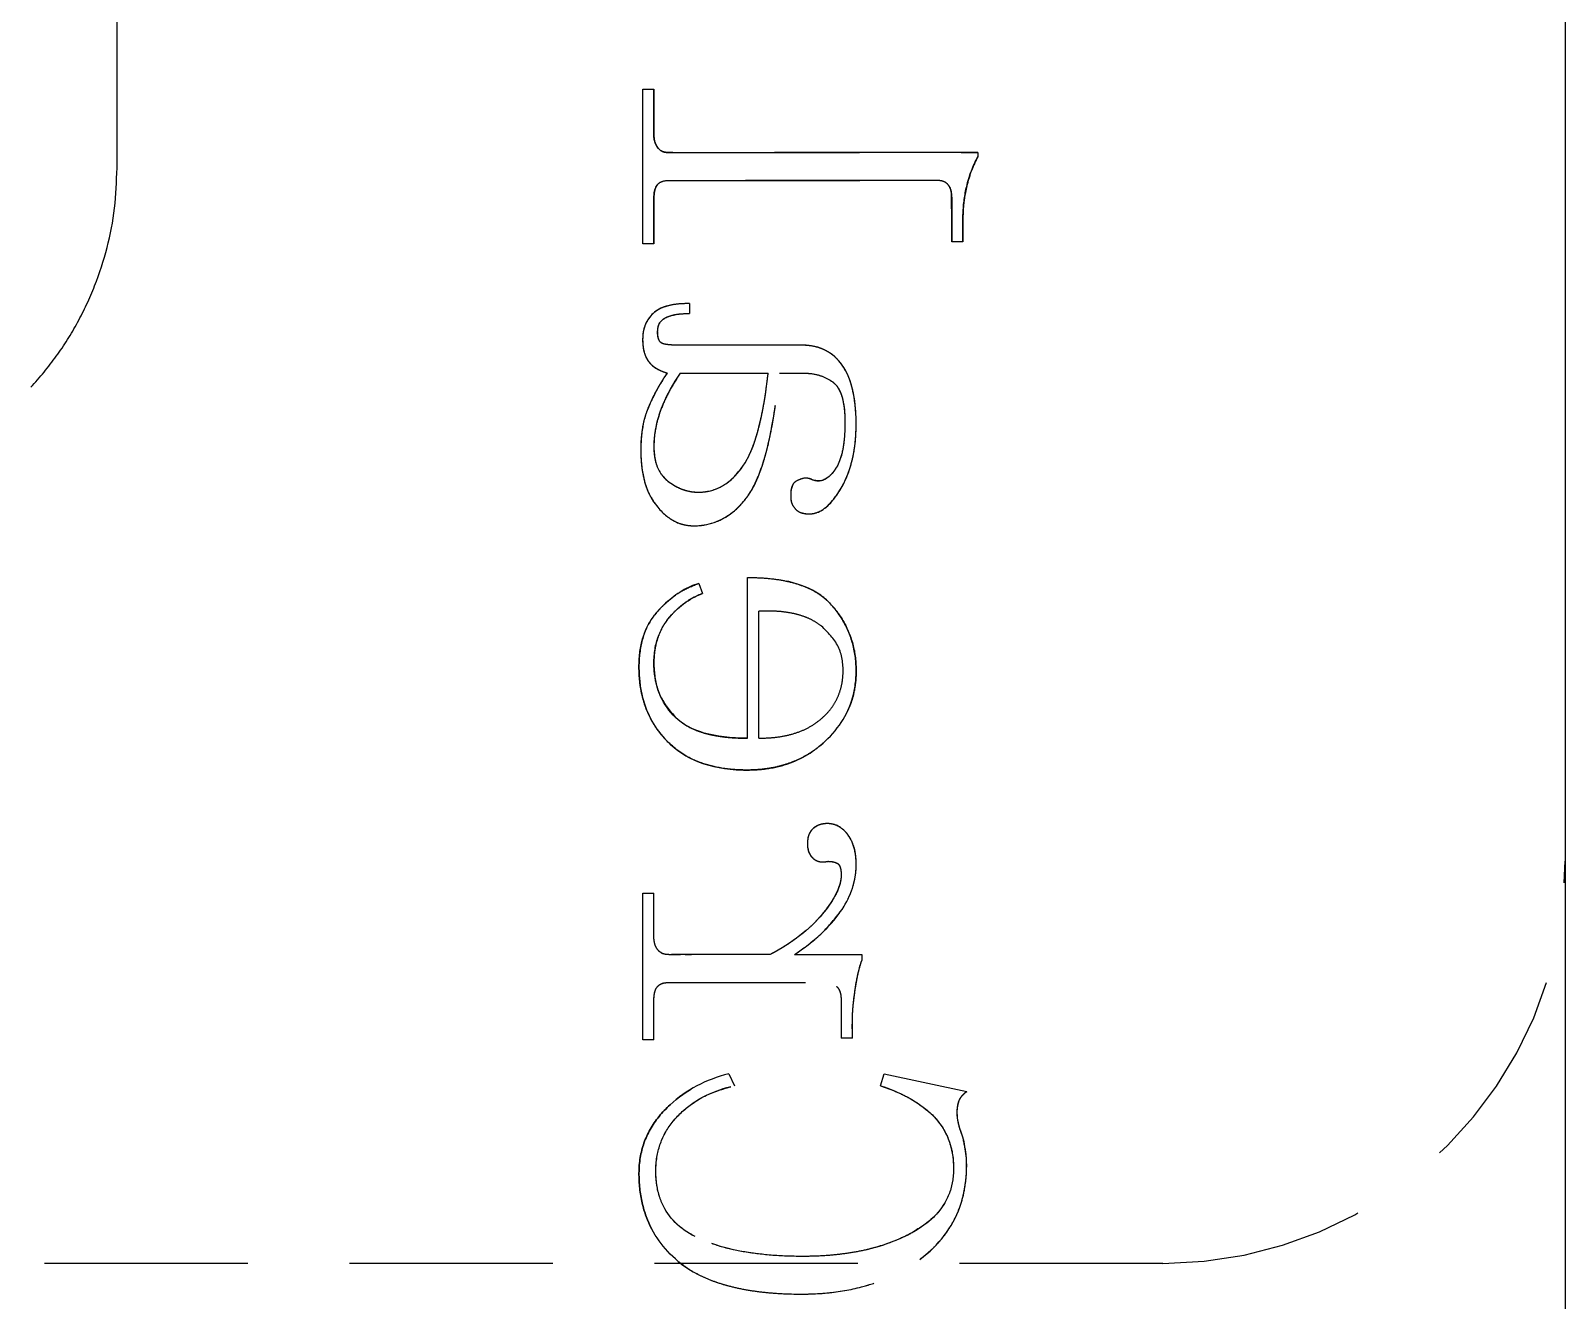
# Model space of a CAD drawing. Extents: x 2 to 295, y 1 to 209.
# Drawn here: x 186.64 to 196.22, y 121.77 to 129.69 of the extents above; entities that cross this region are included whole.
import ezdxf

# ---------------------------------------------------------------- set-up
doc = ezdxf.new("R2010")
doc.units = 0
doc.linetypes.add('SLD-实线', pattern=[0])
doc.linetypes.add('SLD-虚线', pattern=[1.905, 1.27, -0.635])
doc.layers.get('0').update_dxf_attribs({"linetype": 'CONTINUOUS'})

msp = doc.modelspace()

# ---------------------------------------------------------------- linework, layer by layer
at = {"color": 7, "linetype": 'SLD-实线'}
for p, q in [((196.2237, 139.3251), (196.2237, 110.5457)), ((187.1787, 128.8371), (187.1787, 137.6238))]:
    msp.add_line(p, q, dxfattribs=at)
at = {"color": 7, "linetype": 'SLD-虚线'}
for p, q in [((190.4616, 128.3626), (190.4616, 129.3296)), ((190.4616, 129.3296), (190.5317, 129.3296)), ((192.5553, 128.9333), (192.5553, 128.9083)), ((190.5317, 128.3626), (190.4616, 128.3626)), ((192.4616, 128.3754), (192.3914, 128.3754)), ((190.7543, 127.9907), (190.7543, 127.9285)), ((190.6957, 127.5566), (191.2456, 127.5566)), ((190.8125, 126.2427), (190.836, 126.1806)), ((191.1167, 125.2758), (191.1167, 126.2799)), ((191.1869, 125.2758), (191.1869, 126.069)), ((190.4616, 124.3082), (190.5317, 124.3082)), ((190.4616, 123.3912), (190.4616, 124.3082)), ((191.4089, 123.9241), (191.83, 123.9241)), ((191.83, 123.9241), (191.83, 123.8869)), ((190.5317, 123.3912), (190.4616, 123.3912)), ((191.7713, 123.4034), (191.7012, 123.4034)), ((191, 123.1803), (191.035, 123.1059)), ((191.9468, 123.1059), (191.9703, 123.1803)), ((191.9703, 123.1803), (192.4851, 123.0687)), ((193.7112, 121.996), (182.1773, 121.996))]:
    msp.add_line(p, q, dxfattribs=at)
msp.add_arc((193.7112, 124.5085), 2.5125, 270, 0, dxfattribs=at)
for points, knots in [([(190.5553, 128.9641), (190.54, 128.9837), (190.5323, 129.0099), (190.5313, 129.0732), (190.5317, 129.1055), (190.5317, 129.2016), (190.5317, 129.2656), (190.5317, 129.3296)], [0, 0, 0, 0, 0.25, 0.25, 0.5, 0.5, 1, 1, 1, 1]), ([(190.5317, 129.3296), (190.5318, 129.2976), (190.5318, 129.2336), (190.5316, 129.146), (190.532, 129.0819), (190.5314, 129.0355), (190.5343, 128.9988), (190.5486, 128.9751), (190.5553, 128.9641)], [0, 0, 0, 0, 0.25944, 0.51888, 0.710091, 0.778267, 0.89656, 1, 1, 1, 1]), ([(192.5553, 128.9333), (192.2181, 128.9333), (191.7122, 128.9333), (191.122, 128.9333), (190.8269, 128.9333), (190.7004, 128.9333), (190.6371, 128.9333), (190.6151, 128.932), (190.5798, 128.9409), (190.5657, 128.95), (190.5553, 128.9641)], [0, 0, 0, 0, 0.5, 0.75, 0.875, 0.9375, 0.9375, 0.96875, 0.96875, 1, 1, 1, 1]), ([(190.5553, 128.9641), (190.561, 128.9579), (190.5726, 128.9451), (190.5958, 128.9355), (190.6248, 128.9335), (190.6662, 128.9332), (190.7215, 128.9333), (190.8058, 128.9333), (190.9112, 128.9333), (191.0798, 128.9333), (191.2906, 128.9333), (191.6279, 128.9333), (192.0494, 128.9333), (192.3867, 128.9333), (192.5553, 128.9333)], [0, 0, 0, 0, 0.012463, 0.025465, 0.036183, 0.055786, 0.08726, 0.118733, 0.181681, 0.244629, 0.370524, 0.496419, 0.74821, 1, 1, 1, 1]), ([(192.5553, 128.9083), (192.5405, 128.8784), (192.5109, 128.8188), (192.4937, 128.7545), (192.4851, 128.7223)], [0, 0, 0, 0, 0.500572, 1, 1, 1, 1]), ([(190.5317, 128.3626), (190.5317, 128.4308), (190.5317, 128.499), (190.5317, 128.6013), (190.5302, 128.6378), (190.5347, 128.6989), (190.5422, 128.7211), (190.5553, 128.7345)], [0, 0, 0, 0, 0.5, 0.5, 0.75, 0.75, 1, 1, 1, 1]), ([(190.5553, 128.7345), (190.5513, 128.7293), (190.5425, 128.7178), (190.5356, 128.6946), (190.5317, 128.6678), (190.5321, 128.6247), (190.5315, 128.5569), (190.5318, 128.4649), (190.5318, 128.3967), (190.5317, 128.3626)], [0, 0, 0, 0, 0.052534, 0.114468, 0.188911, 0.268049, 0.457323, 0.728661, 1, 1, 1, 1]), ([(190.5553, 128.7345), (190.5648, 128.745), (190.5775, 128.7521), (190.6089, 128.7599), (190.6286, 128.7595), (190.6867, 128.7595), (190.8029, 128.7595), (191.0741, 128.7595), (191.4616, 128.7595), (191.849, 128.7595), (192.1202, 128.7595), (192.2364, 128.7595), (192.2945, 128.7595), (192.3142, 128.7599), (192.3456, 128.7521), (192.3583, 128.745), (192.3678, 128.7345)], [0, 0, 0, 0, 0.03125, 0.03125, 0.0625, 0.0625, 0.125, 0.25, 0.5, 0.75, 0.875, 0.9375, 0.9375, 0.96875, 0.96875, 1, 1, 1, 1]), ([(192.3678, 128.7345), (192.3626, 128.7393), (192.3516, 128.7491), (192.3307, 128.7568), (192.3048, 128.7593), (192.2671, 128.7597), (192.2171, 128.7595), (192.1396, 128.7596), (192.0427, 128.7595), (191.8103, 128.7595), (191.4616, 128.7595), (191.1129, 128.7595), (190.8804, 128.7595), (190.7836, 128.7596), (190.7061, 128.7595), (190.6561, 128.7597), (190.6184, 128.7593), (190.5926, 128.7568), (190.5716, 128.7492), (190.5606, 128.7393), (190.5553, 128.7345)], [0, 0, 0, 0, 0.011518, 0.024118, 0.035564, 0.05422, 0.086061, 0.117902, 0.181584, 0.245266, 0.499995, 0.754724, 0.818406, 0.882088, 0.913929, 0.94577, 0.964254, 0.975871, 0.98836, 1, 1, 1, 1]), ([(192.3678, 128.7345), (192.3806, 128.7215), (192.388, 128.7003), (192.3929, 128.6421), (192.3914, 128.6066), (192.3914, 128.5075), (192.3914, 128.4415), (192.3914, 128.3754)], [0, 0, 0, 0, 0.25, 0.25, 0.5, 0.5, 1, 1, 1, 1]), ([(192.3914, 128.3754), (192.3914, 128.4085), (192.3914, 128.4745), (192.3915, 128.563), (192.3912, 128.6287), (192.3911, 128.6738), (192.3865, 128.7072), (192.3735, 128.7262), (192.3678, 128.7345)], [0, 0, 0, 0, 0.272183, 0.544366, 0.72976, 0.812555, 0.917467, 1, 1, 1, 1]), ([(192.4616, 128.3754), (192.4616, 128.4353), (192.46, 128.4959), (192.4649, 128.6131), (192.4724, 128.669), (192.4851, 128.7223)], [0, 0, 0, 0, 0.5, 0.5, 1, 1, 1, 1]), ([(192.4851, 128.7223), (192.4796, 128.6953), (192.4682, 128.6399), (192.4619, 128.5651), (192.4618, 128.4764), (192.4617, 128.4167), (192.4616, 128.3754)], [0, 0, 0, 0, 0.237335, 0.486302, 0.644528, 1, 1, 1, 1]), ([(190.7543, 127.9907), (190.7291, 127.9901), (190.6823, 127.989), (190.6185, 127.9775), (190.5654, 127.9594), (190.5387, 127.9383), (190.5263, 127.9285)], [0, 0, 0, 0, 0.3135393, 0.5797411, 0.805048, 1, 1, 1, 1]), ([(190.5263, 127.9285), (190.4856, 127.8898), (190.4643, 127.8403), (190.4606, 127.7493), (190.4634, 127.7195), (190.4752, 127.67), (190.4843, 127.6487), (190.4967, 127.631)], [0, 0, 0, 0, 0.5, 0.5, 0.75, 0.75, 1, 1, 1, 1]), ([(190.5263, 127.9285), (190.5169, 127.9186), (190.4983, 127.8989), (190.4786, 127.8627), (190.4658, 127.8226), (190.4603, 127.7751), (190.4621, 127.7242), (190.4725, 127.6728), (190.4889, 127.6445), (190.4967, 127.631)], [0, 0, 0, 0, 0.126999, 0.252182, 0.380714, 0.517377, 0.696933, 0.855265, 1, 1, 1, 1]), ([(190.5729, 127.749), (190.5661, 127.7558), (190.5614, 127.766), (190.5558, 127.7929), (190.5543, 127.8113), (190.559, 127.8638), (190.5763, 127.889), (190.608, 127.9041)], [0, 0, 0, 0, 0.25, 0.25, 0.5, 0.5, 1, 1, 1, 1]), ([(190.5729, 127.749), (190.5695, 127.7534), (190.5623, 127.7627), (190.5568, 127.7814), (190.5546, 127.8038), (190.5552, 127.8357), (190.5664, 127.8777), (190.5941, 127.8953), (190.608, 127.9041)], [0, 0, 0, 0, 0.091633, 0.196516, 0.320741, 0.468022, 0.733485, 1, 1, 1, 1]), ([(190.608, 127.9041), (190.621, 127.9091), (190.6496, 127.92), (190.6992, 127.9272), (190.735, 127.9281), (190.7543, 127.9285)], [0, 0, 0, 0, 0.280577, 0.611745, 1, 1, 1, 1]), ([(191.7072, 127.6066), (191.6498, 127.6874), (191.5687, 127.7286), (191.3563, 127.7321), (191.2479, 127.7304), (191.0333, 127.7304), (190.8991, 127.7304), (190.765, 127.7304), (190.7113, 127.7304), (190.6829, 127.73), (190.6116, 127.7323), (190.5828, 127.7385), (190.5729, 127.749)], [0, 0, 0, 0, 0.25, 0.25, 0.5, 0.5, 0.75, 0.8125, 0.8125, 0.875, 0.875, 1, 1, 1, 1]), ([(191.7072, 127.6066), (191.6953, 127.6217), (191.6721, 127.6513), (191.6278, 127.686), (191.5779, 127.7112), (191.5221, 127.7265), (191.4704, 127.7309), (191.4019, 127.73), (191.2946, 127.7306), (191.1461, 127.7303), (190.9796, 127.7305), (190.8344, 127.7302), (190.7277, 127.7308), (190.6607, 127.7301), (190.6223, 127.733), (190.5921, 127.737), (190.5783, 127.7456), (190.5729, 127.749)], [0, 0, 0, 0, 0.048757, 0.095488, 0.142051, 0.190323, 0.241994, 0.273575, 0.364691, 0.515341, 0.652029, 0.788717, 0.885141, 0.924119, 0.958875, 0.983836, 1, 1, 1, 1]), ([(190.4967, 127.631), (190.5032, 127.623), (190.5167, 127.6065), (190.544, 127.5866), (190.5766, 127.5693), (190.6011, 127.561), (190.614, 127.5566)], [0, 0, 0, 0, 0.217982, 0.452575, 0.711355, 1, 1, 1, 1]), ([(191.7012, 126.8378), (191.7332, 126.8928), (191.757, 126.9543), (191.7882, 127.0903), (191.7955, 127.1663), (191.7936, 127.4054), (191.7645, 127.5254), (191.7072, 127.6066)], [0, 0, 0, 0, 0.25, 0.25, 0.5, 0.5, 1, 1, 1, 1]), ([(191.7012, 126.8378), (191.7132, 126.8604), (191.7377, 126.9066), (191.7636, 126.9827), (191.7823, 127.0647), (191.7931, 127.1533), (191.7962, 127.2518), (191.7914, 127.3538), (191.7751, 127.452), (191.7494, 127.537), (191.7207, 127.5843), (191.7072, 127.6066)], [0, 0, 0, 0, 0.09598, 0.195624, 0.300329, 0.411299, 0.529548, 0.669748, 0.793314, 0.902372, 1, 1, 1, 1]), ([(190.614, 127.5566), (190.5888, 127.5175), (190.5418, 127.4444), (190.5073, 127.3647), (190.4912, 127.3277)], [0, 0, 0, 0, 0.535031, 1, 1, 1, 1]), ([(190.6957, 127.5566), (190.6042, 127.419), (190.5515, 127.2963), (190.5287, 127.1102), (190.5304, 127.0469), (190.558, 126.9484), (190.5832, 126.9097), (190.6195, 126.8814)], [0, 0, 0, 0, 0.5, 0.5, 0.75, 0.75, 1, 1, 1, 1]), ([(190.6957, 127.5566), (190.6745, 127.5233), (190.634, 127.4593), (190.5867, 127.3609), (190.5531, 127.266), (190.534, 127.1717), (190.5287, 127.0815), (190.54, 126.9992), (190.5687, 126.9294), (190.6028, 126.8971), (190.6195, 126.8814)], [0, 0, 0, 0, 0.160981, 0.308523, 0.444259, 0.570283, 0.700017, 0.810387, 0.907471, 1, 1, 1, 1]), ([(190.5493, 126.7262), (190.5849, 126.682), (190.6233, 126.6496), (190.7056, 126.6085), (190.7507, 126.601), (190.8861, 126.6065), (190.9656, 126.6376), (191.0684, 126.725), (191.1, 126.7601), (191.1576, 126.8477), (191.2359, 127.0188), (191.2901, 127.3095), (191.3157, 127.5566)], [0, 0, 0, 0, 0.125, 0.125, 0.25, 0.25, 0.5, 0.5, 0.625, 0.625, 0.75, 1, 1, 1, 1]), ([(190.5493, 126.7262), (190.5611, 126.7125), (190.5837, 126.686), (190.6226, 126.6533), (190.6689, 126.6245), (190.7272, 126.6046), (190.816, 126.5996), (190.9259, 126.6215), (191.0422, 126.6935), (191.1444, 126.8119), (191.2204, 126.9957), (191.279, 127.2496), (191.3025, 127.4458), (191.3157, 127.5566)], [0, 0, 0, 0, 0.036852, 0.071003, 0.103158, 0.147646, 0.195009, 0.28316, 0.371509, 0.469173, 0.597144, 0.772557, 1, 1, 1, 1]), ([(191.0877, 126.9744), (191.0982, 126.9913), (191.1208, 127.0274), (191.1478, 127.0902), (191.1729, 127.163), (191.1952, 127.2464), (191.2149, 127.3404), (191.2322, 127.4449), (191.241, 127.5183), (191.2456, 127.5566)], [0, 0, 0, 0, 0.098152, 0.209822, 0.336121, 0.477816, 0.635449, 0.809413, 1, 1, 1, 1]), ([(191.3157, 127.5566), (191.347, 127.5566), (191.3782, 127.5566), (191.4407, 127.5566), (191.4725, 127.5574), (191.5594, 127.5483), (191.6083, 127.5305), (191.6485, 127.5009)], [0, 0, 0, 0, 0.25, 0.25, 0.5, 0.5, 1, 1, 1, 1]), ([(191.3157, 127.5566), (191.3584, 127.5564), (191.4204, 127.5561), (191.5095, 127.5559), (191.5815, 127.5415), (191.6267, 127.5141), (191.6485, 127.5009)], [0, 0, 0, 0, 0.372402, 0.540532, 0.778792, 1, 1, 1, 1]), ([(191.6485, 127.5009), (191.6885, 127.4717), (191.7126, 127.4134), (191.7255, 127.2825), (191.7256, 127.2278), (191.7204, 127.1346), (191.715, 127.0936), (191.69, 126.9872), (191.6583, 126.9391), (191.5938, 126.883), (191.5604, 126.8752), (191.5257, 126.8872)], [0, 0, 0, 0, 0.25, 0.25, 0.375, 0.375, 0.5, 0.5, 0.75, 0.75, 1, 1, 1, 1]), ([(191.6485, 127.5009), (191.6562, 127.4942), (191.6724, 127.4803), (191.6904, 127.4511), (191.7048, 127.4156), (191.7153, 127.3732), (191.7226, 127.32), (191.7257, 127.2552), (191.7234, 127.1654), (191.7132, 127.0684), (191.681, 126.9743), (191.6352, 126.9139), (191.5796, 126.8776), (191.5432, 126.8841), (191.5257, 126.8872)], [0, 0, 0, 0, 0.0409547, 0.0859977, 0.1370939, 0.1956016, 0.2624286, 0.3543103, 0.4582445, 0.6258763, 0.7480773, 0.8550757, 0.9306322, 1, 1, 1, 1]), ([(190.4912, 127.3277), (190.4741, 127.2838), (190.4623, 127.2342), (190.4494, 127.1238), (190.4482, 127.0592), (190.4619, 126.8869), (190.494, 126.795), (190.5493, 126.7262)], [0, 0, 0, 0, 0.25, 0.25, 0.5, 0.5, 1, 1, 1, 1]), ([(190.4912, 127.3277), (190.4846, 127.309), (190.4711, 127.2706), (190.4585, 127.2093), (190.4508, 127.1439), (190.4488, 127.0742), (190.4522, 126.9902), (190.4657, 126.8978), (190.4965, 126.8029), (190.5321, 126.7511), (190.5493, 126.7262)], [0, 0, 0, 0, 0.0949252, 0.1942511, 0.2989619, 0.4098981, 0.5277673, 0.7006204, 0.8559108, 1, 1, 1, 1]), ([(190.6195, 126.8814), (190.6345, 126.8706), (190.6638, 126.8495), (190.7128, 126.8276), (190.7634, 126.8145), (190.8161, 126.8111), (190.8939, 126.8187), (190.9992, 126.8634), (191.0569, 126.9358), (191.0877, 126.9744)], [0, 0, 0, 0, 0.102691, 0.200321, 0.295747, 0.392021, 0.492118, 0.729186, 1, 1, 1, 1]), ([(190.6195, 126.8814), (190.6569, 126.8521), (190.6966, 126.8322), (190.7808, 126.8112), (190.8269, 126.8101), (190.9537, 126.8338), (191.0264, 126.886), (191.0877, 126.9744)], [0, 0, 0, 0, 0.25, 0.25, 0.5, 0.5, 1, 1, 1, 1]), ([(191.5257, 126.8872), (191.5184, 126.8907), (191.504, 126.8977), (191.4667, 126.9032), (191.4399, 126.8906), (191.4205, 126.8814)], [0, 0, 0, 0, 0.2204054, 0.434672, 1, 1, 1, 1]), ([(191.4205, 126.8814), (191.4149, 126.8773), (191.4032, 126.8686), (191.3927, 126.8468), (191.3865, 126.8197), (191.3861, 126.7995), (191.3859, 126.7884)], [0, 0, 0, 0, 0.197097, 0.416605, 0.679988, 1, 1, 1, 1]), ([(191.415, 126.7076), (191.4284, 126.693), (191.447, 126.6837), (191.4936, 126.6753), (191.5224, 126.6755), (191.6022, 126.7033), (191.653, 126.7542), (191.7012, 126.8378)], [0, 0, 0, 0, 0.25, 0.25, 0.5, 0.5, 1, 1, 1, 1]), ([(191.415, 126.7076), (191.4197, 126.7032), (191.4296, 126.6939), (191.4488, 126.6847), (191.4758, 126.6775), (191.5102, 126.6752), (191.5675, 126.6868), (191.6399, 126.7402), (191.6788, 126.8022), (191.7012, 126.8378)], [0, 0, 0, 0, 0.054051, 0.111229, 0.174274, 0.28542, 0.394278, 0.652932, 1, 1, 1, 1]), ([(191.3859, 126.7884), (191.3867, 126.773), (191.3884, 126.7431), (191.4063, 126.7192), (191.415, 126.7076)], [0, 0, 0, 0, 0.516888, 1, 1, 1, 1]), ([(190.8125, 126.2427), (190.7421, 126.2222), (190.6728, 126.1807), (190.571, 126.0873), (190.5363, 126.0509), (190.4849, 125.968), (190.4661, 125.9215), (190.4423, 125.8181), (190.4373, 125.7595), (190.4403, 125.6396), (190.4626, 125.4705), (190.5389, 125.3338), (190.614, 125.2572)], [0, 0, 0, 0, 0.25, 0.25, 0.375, 0.375, 0.5, 0.5, 0.625, 0.625, 0.75, 1, 1, 1, 1]), ([(190.614, 125.2572), (190.5962, 125.2767), (190.5608, 125.3156), (190.5181, 125.3821), (190.4841, 125.4538), (190.4593, 125.5309), (190.4438, 125.6134), (190.4354, 125.7271), (190.4448, 125.8646), (190.4919, 125.988), (190.5516, 126.0667), (190.616, 126.131), (190.7005, 126.1995), (190.7766, 126.2289), (190.8125, 126.2427)], [0, 0, 0, 0, 0.066158, 0.131516, 0.197254, 0.264529, 0.333881, 0.407218, 0.550058, 0.675879, 0.731188, 0.796531, 0.904112, 1, 1, 1, 1]), ([(191.6019, 125.2572), (191.6923, 125.3412), (191.7509, 125.4383), (191.7912, 125.604), (191.7967, 125.6641), (191.7921, 125.7841), (191.7724, 125.8981), (191.722, 125.9995), (191.6563, 126.0947), (191.6163, 126.1401), (191.4596, 126.2449), (191.3105, 126.2799), (191.1167, 126.2799)], [0, 0, 0, 0, 0.25, 0.25, 0.375, 0.375, 0.5, 0.625, 0.625, 0.75, 0.75, 1, 1, 1, 1]), ([(191.1167, 126.2799), (191.1537, 126.2792), (191.2243, 126.2778), (191.3249, 126.2652), (191.4151, 126.2447), (191.4948, 126.2154), (191.5676, 126.176), (191.6337, 126.1201), (191.7069, 126.0289), (191.7735, 125.8965), (191.797, 125.752), (191.7942, 125.6351), (191.7754, 125.5215), (191.7213, 125.3847), (191.6423, 125.3003), (191.6019, 125.2572)], [0, 0, 0, 0, 0.073398, 0.140229, 0.201109, 0.256851, 0.308513, 0.364923, 0.427529, 0.540087, 0.65495, 0.714493, 0.771909, 0.883406, 1, 1, 1, 1]), ([(190.836, 126.1806), (190.8151, 126.1716), (190.7736, 126.1538), (190.7166, 126.1166), (190.6642, 126.0724), (190.6345, 126.0373), (190.6195, 126.0196)], [0, 0, 0, 0, 0.249438, 0.496168, 0.744841, 1, 1, 1, 1]), ([(191.5784, 125.976), (191.5627, 125.9872), (191.5305, 126.01), (191.4746, 126.0348), (191.4123, 126.0536), (191.3431, 126.0655), (191.2672, 126.0712), (191.2144, 126.0698), (191.1869, 126.069)], [0, 0, 0, 0, 0.1402413, 0.2874329, 0.4446941, 0.6145905, 0.7991615, 1, 1, 1, 1]), ([(191.5784, 125.976), (191.5627, 125.9872), (191.5305, 126.01), (191.4746, 126.0348), (191.4123, 126.0536), (191.3431, 126.0655), (191.2672, 126.0712), (191.2144, 126.0698), (191.1869, 126.069)], [0, 0, 0, 0, 0.1402413, 0.2874329, 0.4446941, 0.6145905, 0.7991615, 1, 1, 1, 1]), ([(190.6666, 125.4059), (190.5872, 125.4825), (190.5428, 125.5803), (190.529, 125.7579), (190.5333, 125.8206), (190.562, 125.9284), (190.586, 125.9768), (190.6195, 126.0196)], [0, 0, 0, 0, 0.5, 0.5, 0.75, 0.75, 1, 1, 1, 1]), ([(190.6195, 126.0196), (190.607, 126.002), (190.582, 125.9668), (190.5559, 125.9066), (190.5385, 125.8417), (190.5308, 125.7716), (190.5327, 125.6682), (190.5604, 125.5321), (190.6316, 125.4475), (190.6666, 125.4059)], [0, 0, 0, 0, 0.096722, 0.193602, 0.293166, 0.397741, 0.509345, 0.759197, 1, 1, 1, 1]), ([(191.5729, 125.3932), (191.5897, 125.4086), (191.6227, 125.4389), (191.6615, 125.4932), (191.6901, 125.5524), (191.7078, 125.617), (191.7181, 125.7167), (191.6983, 125.857), (191.6182, 125.9365), (191.5784, 125.976)], [0, 0, 0, 0, 0.102978, 0.201683, 0.299094, 0.398306, 0.502256, 0.752656, 1, 1, 1, 1]), ([(191.5729, 125.3932), (191.5897, 125.4086), (191.6227, 125.4389), (191.6615, 125.4932), (191.6901, 125.5524), (191.7078, 125.617), (191.7181, 125.7167), (191.6983, 125.857), (191.6182, 125.9365), (191.5784, 125.976)], [0, 0, 0, 0, 0.1029785, 0.2016834, 0.299094, 0.3983064, 0.5022557, 0.7526564, 1, 1, 1, 1]), ([(190.6666, 125.4059), (190.6802, 125.394), (190.7082, 125.3693), (190.7586, 125.3404), (190.8159, 125.3165), (190.8807, 125.2981), (190.9528, 125.2851), (191.0323, 125.2771), (191.0878, 125.2762), (191.1167, 125.2758)], [0, 0, 0, 0, 0.113154, 0.232721, 0.361252, 0.500809, 0.653003, 0.81908, 1, 1, 1, 1]), ([(191.1869, 125.2758), (191.2183, 125.2766), (191.2787, 125.2782), (191.365, 125.2923), (191.443, 125.3158), (191.5132, 125.3482), (191.5532, 125.3783), (191.5729, 125.3932)], [0, 0, 0, 0, 0.228857, 0.439734, 0.635805, 0.821008, 1, 1, 1, 1]), ([(191.1869, 125.2758), (191.2183, 125.2766), (191.2787, 125.2782), (191.365, 125.2923), (191.443, 125.3158), (191.5132, 125.3482), (191.5532, 125.3783), (191.5729, 125.3932)], [0, 0, 0, 0, 0.228857, 0.439734, 0.635805, 0.821008, 1, 1, 1, 1]), ([(190.614, 125.2572), (190.7245, 125.1434), (190.8806, 125.0837), (191.1321, 125.076), (191.184, 125.0781), (191.2801, 125.0911), (191.4172, 125.1232), (191.5336, 125.1934), (191.6019, 125.2572)], [0, 0, 0, 0, 0.5, 0.5, 0.625, 0.625, 0.75, 1, 1, 1, 1]), ([(191.6019, 125.2572), (191.5823, 125.24), (191.5432, 125.2059), (191.4775, 125.164), (191.4074, 125.1299), (191.3325, 125.1042), (191.253, 125.0867), (191.1689, 125.0774), (191.0635, 125.0762), (190.9428, 125.0875), (190.8152, 125.1222), (190.7029, 125.1768), (190.6434, 125.2306), (190.614, 125.2572)], [0, 0, 0, 0, 0.072567, 0.144197, 0.215935, 0.288825, 0.363862, 0.441956, 0.52392, 0.656815, 0.777574, 0.8903, 1, 1, 1, 1]), ([(191.5257, 124.7115), (191.5025, 124.6905), (191.4905, 124.6591), (191.4908, 124.5763), (191.5029, 124.5458), (191.5257, 124.5256)], [0, 0, 0, 0, 0.5, 0.5, 1, 1, 1, 1]), ([(191.5257, 124.7115), (191.5186, 124.7037), (191.504, 124.6876), (191.4927, 124.6542), (191.4892, 124.6126), (191.4938, 124.5642), (191.5156, 124.5378), (191.5257, 124.5256)], [0, 0, 0, 0, 0.154041, 0.317833, 0.504932, 0.771343, 1, 1, 1, 1]), ([(191.7423, 124.6743), (191.7101, 124.7159), (191.6728, 124.7384), (191.5889, 124.7453), (191.5516, 124.7339), (191.5257, 124.7115)], [0, 0, 0, 0, 0.5, 0.5, 1, 1, 1, 1]), ([(191.7423, 124.6743), (191.7316, 124.6867), (191.7115, 124.71), (191.6728, 124.7338), (191.6316, 124.7435), (191.592, 124.7426), (191.555, 124.733), (191.5354, 124.7186), (191.5257, 124.7115)], [0, 0, 0, 0, 0.197679, 0.37415, 0.543857, 0.706208, 0.854457, 1, 1, 1, 1]), ([(191.6957, 124.1908), (191.7564, 124.2775), (191.7891, 124.3662), (191.7968, 124.502), (191.793, 124.5456), (191.7756, 124.6183), (191.7616, 124.649), (191.7423, 124.6743)], [0, 0, 0, 0, 0.5, 0.5, 0.75, 0.75, 1, 1, 1, 1]), ([(191.6957, 124.1908), (191.7096, 124.2122), (191.7368, 124.2537), (191.7666, 124.3204), (191.7866, 124.388), (191.7965, 124.4624), (191.795, 124.5389), (191.7796, 124.6147), (191.7543, 124.6551), (191.7423, 124.6743)], [0, 0, 0, 0, 0.148182, 0.288716, 0.424152, 0.557339, 0.724072, 0.86884, 1, 1, 1, 1]), ([(191.5257, 124.5256), (191.5319, 124.5208), (191.5443, 124.5114), (191.5674, 124.5041), (191.5929, 124.5022), (191.6103, 124.5053), (191.6195, 124.507)], [0, 0, 0, 0, 0.233789, 0.467995, 0.718928, 1, 1, 1, 1]), ([(191.6195, 124.507), (191.6301, 124.5065), (191.6504, 124.5057), (191.6692, 124.4979), (191.6781, 124.4942)], [0, 0, 0, 0, 0.5236954, 1, 1, 1, 1]), ([(191.6781, 124.4942), (191.6881, 124.4889), (191.6949, 124.4764), (191.7018, 124.4376), (191.703, 124.4099), (191.6851, 124.3228), (191.6476, 124.2554), (191.5844, 124.1781)], [0, 0, 0, 0, 0.25, 0.25, 0.5, 0.5, 1, 1, 1, 1]), ([(191.6781, 124.4942), (191.6813, 124.4917), (191.6883, 124.4864), (191.6947, 124.4729), (191.7003, 124.4507), (191.7025, 124.4191), (191.6957, 124.3602), (191.6588, 124.275), (191.6114, 124.2132), (191.5844, 124.1781)], [0, 0, 0, 0, 0.033631, 0.073547, 0.123063, 0.228375, 0.339534, 0.624245, 1, 1, 1, 1]), ([(190.5553, 123.9549), (190.5404, 123.9745), (190.5328, 123.9992), (190.5309, 124.0596), (190.5317, 124.0913), (190.5317, 124.1843), (190.5317, 124.2462), (190.5317, 124.3082)], [0, 0, 0, 0, 0.25, 0.25, 0.5, 0.5, 1, 1, 1, 1]), ([(190.5553, 123.9549), (190.5509, 123.9618), (190.5417, 123.9759), (190.5342, 124.0016), (190.5313, 124.0279), (190.5321, 124.0685), (190.5316, 124.1305), (190.5318, 124.2153), (190.5318, 124.2772), (190.5317, 124.3082)], [0, 0, 0, 0, 0.068098, 0.140784, 0.221192, 0.28977, 0.480648, 0.740324, 1, 1, 1, 1]), ([(191.5844, 124.1781), (191.5679, 124.1591), (191.5341, 124.1204), (191.4754, 124.0673), (191.4097, 124.0165), (191.3366, 123.968), (191.2841, 123.939), (191.2571, 123.9241)], [0, 0, 0, 0, 0.1806765, 0.3696764, 0.5684366, 0.7781936, 1, 1, 1, 1]), ([(191.4089, 123.9241), (191.4664, 123.9644), (191.5744, 124.04), (191.657, 124.1428), (191.6957, 124.1908)], [0, 0, 0, 0, 0.531869, 1, 1, 1, 1]), ([(191.2571, 123.9241), (191.1362, 123.9241), (190.9549, 123.9241), (190.7735, 123.9241), (190.6829, 123.9241), (190.6522, 123.9235), (190.5927, 123.9248), (190.5702, 123.9352), (190.5553, 123.9549)], [0, 0, 0, 0, 0.5, 0.75, 0.75, 0.875, 0.875, 1, 1, 1, 1]), ([(191.2571, 123.9241), (191.1966, 123.9241), (191.0757, 123.9241), (190.9246, 123.9241), (190.8037, 123.9242), (190.7214, 123.9239), (190.6608, 123.9245), (190.6178, 123.9236), (190.5828, 123.928), (190.5643, 123.9461), (190.5553, 123.9549)], [0, 0, 0, 0, 0.2552, 0.5104, 0.638, 0.7656, 0.858382, 0.893165, 0.948239, 1, 1, 1, 1]), ([(191.7889, 123.7074), (191.7944, 123.7422), (191.804, 123.803), (191.8222, 123.8618), (191.83, 123.8869)], [0, 0, 0, 0, 0.572144, 1, 1, 1, 1]), ([(190.5317, 123.3912), (190.5318, 123.4682), (190.5319, 123.5632), (190.5317, 123.6714), (190.5425, 123.7134), (190.569, 123.7406), (190.6006, 123.7502), (190.6446, 123.7491), (190.7134, 123.7505), (190.825, 123.7501), (190.974, 123.7504), (191.1462, 123.7503), (191.2972, 123.7504), (191.4179, 123.7503), (191.5006, 123.7505), (191.5611, 123.7501), (191.6047, 123.7508), (191.6395, 123.7472), (191.6616, 123.7328), (191.6721, 123.726)], [0, 0, 0, 0, 0.157397, 0.194037, 0.221559, 0.243456, 0.26856, 0.286425, 0.333382, 0.409434, 0.514581, 0.638053, 0.761525, 0.823261, 0.884997, 0.930651, 0.946719, 0.974605, 1, 1, 1, 1]), ([(190.5317, 123.3912), (190.5317, 123.4682), (190.5317, 123.5452), (190.5317, 123.6414), (190.5319, 123.6604), (190.5367, 123.6913), (190.5408, 123.7041), (190.5585, 123.7346), (190.5776, 123.7451), (190.6307, 123.7527), (190.6631, 123.7504), (190.7235, 123.7504), (190.8141, 123.7504), (191.0254, 123.7504), (191.267, 123.7504), (191.4481, 123.7504), (191.5387, 123.7504), (191.5693, 123.7509), (191.6288, 123.7498), (191.653, 123.7417), (191.6721, 123.726)], [0, 0, 0, 0, 0.125, 0.125, 0.15625, 0.15625, 0.1875, 0.1875, 0.25, 0.25, 0.3125, 0.3125, 0.375, 0.5, 0.75, 0.875, 0.875, 0.9375, 0.9375, 1, 1, 1, 1]), ([(191.6721, 123.726), (191.6864, 123.7137), (191.6953, 123.6951), (191.7028, 123.645), (191.7012, 123.6129), (191.7012, 123.5232), (191.7012, 123.4633), (191.7012, 123.4034)], [0, 0, 0, 0, 0.25, 0.25, 0.5, 0.5, 1, 1, 1, 1]), ([(191.6721, 123.726), (191.6765, 123.7214), (191.6857, 123.7118), (191.6944, 123.6922), (191.7002, 123.6685), (191.7008, 123.6314), (191.7014, 123.5726), (191.7011, 123.4932), (191.7011, 123.4334), (191.7012, 123.4034)], [0, 0, 0, 0, 0.057455, 0.120184, 0.191695, 0.278487, 0.455644, 0.727822, 1, 1, 1, 1]), ([(191.7713, 123.4034), (191.7713, 123.4488), (191.7701, 123.4919), (191.7741, 123.5899), (191.7798, 123.6456), (191.7889, 123.7074)], [0, 0, 0, 0, 0.5, 0.5, 1, 1, 1, 1]), ([(191.7713, 123.4034), (191.7714, 123.4344), (191.7714, 123.4802), (191.7718, 123.552), (191.7774, 123.6225), (191.7849, 123.6778), (191.7889, 123.7074)], [0, 0, 0, 0, 0.30502, 0.450965, 0.706347, 1, 1, 1, 1]), ([(191, 123.1803), (190.8543, 123.1431), (190.732, 123.0789), (190.583, 122.9406), (190.54, 122.8882), (190.4776, 122.778), (190.4568, 122.7193), (190.436, 122.5944), (190.4369, 122.5264), (190.4502, 122.4019), (190.4902, 122.2267), (190.5905, 122.0865), (190.6842, 122.0088)], [0, 0, 0, 0, 0.25, 0.25, 0.375, 0.375, 0.5, 0.5, 0.625, 0.625, 0.75, 1, 1, 1, 1]), ([(190.6842, 122.0088), (190.5905, 122.0865), (190.4902, 122.2267), (190.4502, 122.4019), (190.4369, 122.5264), (190.436, 122.5944), (190.4568, 122.7193), (190.4776, 122.778), (190.54, 122.8882), (190.583, 122.9406), (190.732, 123.0789), (190.8543, 123.1431), (191, 123.1803)], [0, 0, 0, 0, 0.25, 0.375, 0.375, 0.5, 0.5, 0.625, 0.625, 0.75, 0.75, 1, 1, 1, 1]), ([(190.7894, 122.1634), (190.7663, 122.1762), (190.7215, 122.2011), (190.6638, 122.2499), (190.6168, 122.3057), (190.5813, 122.3688), (190.5571, 122.4394), (190.5402, 122.5434), (190.5449, 122.6783), (190.6041, 122.8324), (190.7135, 122.9581), (190.8601, 123.0565), (190.9752, 123.089), (191.035, 123.1059)], [0, 0, 0, 0, 0.061368, 0.119047, 0.174659, 0.230006, 0.286695, 0.347094, 0.474457, 0.595678, 0.723298, 0.856165, 1, 1, 1, 1]), ([(190.7894, 122.1634), (190.6915, 122.213), (190.5886, 122.3158), (190.5515, 122.4617), (190.5414, 122.5685), (190.5436, 122.627), (190.565, 122.7314), (190.5839, 122.7802), (190.6382, 122.8709), (190.6747, 122.9137), (190.8008, 123.0255), (190.9069, 123.0774), (191.035, 123.1059)], [0, 0, 0, 0, 0.25, 0.375, 0.375, 0.5, 0.5, 0.625, 0.625, 0.75, 0.75, 1, 1, 1, 1]), ([(191.9468, 123.1059), (192.07, 123.0645), (192.1687, 123.0118), (192.3177, 122.8842), (192.3673, 122.8073), (192.4003, 122.664), (192.4052, 122.6099), (192.399, 122.5033), (192.363, 122.3551), (192.2471, 122.2419), (192.1343, 122.1819)], [0, 0, 0, 0, 0.25, 0.25, 0.5, 0.5, 0.625, 0.625, 0.75, 1, 1, 1, 1]), ([(191.9468, 123.1059), (191.9781, 123.0947), (192.0383, 123.073), (192.1217, 123.0325), (192.2212, 122.9712), (192.33, 122.8742), (192.397, 122.7176), (192.41, 122.5574), (192.3758, 122.404), (192.2786, 122.2701), (192.1845, 122.2126), (192.1343, 122.1819)], [0, 0, 0, 0, 0.07939, 0.152837, 0.221016, 0.358869, 0.492834, 0.616835, 0.738315, 0.860429, 1, 1, 1, 1]), ([(192.438, 123.0129), (192.4413, 123.0198), (192.4482, 123.0339), (192.4646, 123.0527), (192.4781, 123.0632), (192.4851, 123.0687)], [0, 0, 0, 0, 0.307621, 0.636962, 1, 1, 1, 1]), ([(192.4616, 122.7834), (192.4542, 122.8028), (192.4402, 122.8393), (192.4274, 122.898), (192.4231, 122.9565), (192.4332, 122.9949), (192.438, 123.0129)], [0, 0, 0, 0, 0.264178, 0.496816, 0.764044, 1, 1, 1, 1]), ([(192.1924, 122.021), (192.3129, 122.1103), (192.4378, 122.2739), (192.4791, 122.4815), (192.488, 122.6296), (192.4818, 122.707), (192.4616, 122.7834)], [0, 0, 0, 0, 0.5, 0.75, 0.75, 1, 1, 1, 1]), ([(192.1924, 122.021), (192.2153, 122.039), (192.2604, 122.0745), (192.3194, 122.1357), (192.3698, 122.2014), (192.4113, 122.2722), (192.4467, 122.3538), (192.4726, 122.4487), (192.486, 122.5573), (192.4858, 122.6711), (192.4696, 122.7461), (192.4616, 122.7834)], [0, 0, 0, 0, 0.1018436, 0.2000189, 0.2958103, 0.3905989, 0.4858095, 0.6052864, 0.7327558, 0.8669983, 1, 1, 1, 1]), ([(192.1343, 122.1819), (192.0406, 122.1325), (191.8825, 122.0775), (191.6981, 122.0517), (191.5694, 122.0409), (191.5005, 122.039), (191.1608, 122.043), (190.9461, 122.0842), (190.7894, 122.1634)], [0, 0, 0, 0, 0.25, 0.375, 0.375, 0.5, 0.5, 1, 1, 1, 1]), ([(192.1343, 122.1819), (192.107, 122.1685), (192.0515, 122.141), (191.9625, 122.1088), (191.8679, 122.0822), (191.7674, 122.062), (191.661, 122.0481), (191.5487, 122.0403), (191.4074, 122.0386), (191.2458, 122.046), (191.0735, 122.0693), (190.9214, 122.1051), (190.8318, 122.1447), (190.7894, 122.1634)], [0, 0, 0, 0, 0.065962, 0.134127, 0.204972, 0.278918, 0.356339, 0.437559, 0.52286, 0.662686, 0.787915, 0.899779, 1, 1, 1, 1]), ([(190.6842, 122.0088), (190.8349, 121.8828), (191.0655, 121.8152), (191.4534, 121.803), (191.536, 121.8042), (191.6878, 121.8185), (191.9041, 121.856), (192.0862, 121.942), (192.1924, 122.021)], [0, 0, 0, 0, 0.5, 0.5, 0.625, 0.625, 0.75, 1, 1, 1, 1]), ([(190.6842, 122.0088), (190.7039, 121.9935), (190.7442, 121.9622), (190.8127, 121.9235), (190.8883, 121.8899), (190.9714, 121.8619), (191.0619, 121.8394), (191.1599, 121.8223), (191.2653, 121.8106), (191.4184, 121.8022), (191.6083, 121.8061), (191.8047, 121.8383), (191.9593, 121.8888), (192.0824, 121.9457), (192.1559, 121.996), (192.1924, 122.021)], [0, 0, 0, 0, 0.046923, 0.095923, 0.147573, 0.202364, 0.260708, 0.322947, 0.389361, 0.460182, 0.611311, 0.745943, 0.832696, 0.916914, 1, 1, 1, 1])]:
    msp.add_open_spline(points, degree=3, knots=knots, dxfattribs=at)
for points in [[(192.4851, 128.7223), (192.5005, 128.7886), (192.5241, 128.8502), (192.5553, 128.9083)], [(190.7543, 127.9907), (190.6447, 127.9907), (190.569, 127.9698), (190.5263, 127.9285)], [(190.608, 127.9041), (190.643, 127.9204), (190.6918, 127.9285), (190.7543, 127.9285)], [(190.4967, 127.631), (190.5202, 127.5979), (190.5592, 127.5735), (190.614, 127.5566)], [(190.614, 127.5566), (190.5592, 127.4741), (190.518, 127.3974), (190.4912, 127.3277)], [(191.0877, 126.9744), (191.1617, 127.0819), (191.2143, 127.276), (191.2456, 127.5566)], [(191.5257, 126.8872), (191.4955, 126.9043), (191.4684, 126.9062), (191.4205, 126.8814)], [(191.4205, 126.8814), (191.3974, 126.8686), (191.3854, 126.8378), (191.3859, 126.7884)], [(191.3859, 126.7884), (191.3854, 126.7553), (191.3952, 126.7286), (191.415, 126.7076)], [(190.6195, 126.0196), (190.6781, 126.094), (190.75, 126.1474), (190.836, 126.1806)], [(191.1167, 125.2758), (190.9062, 125.2758), (190.756, 125.3188), (190.6666, 125.4059)], [(191.5257, 124.5256), (191.5493, 124.5046), (191.5805, 124.4983), (191.6195, 124.507)], [(191.6195, 124.507), (191.643, 124.507), (191.6622, 124.5023), (191.6781, 124.4942)], [(191.5844, 124.1781), (191.5065, 124.0833), (191.3974, 123.9985), (191.2571, 123.9241)], [(191.4089, 123.9241), (191.5339, 124.0066), (191.6293, 124.0955), (191.6957, 124.1908)], [(191.7889, 123.7074), (191.8009, 123.7858), (191.8146, 123.8457), (191.83, 123.8869)], [(192.438, 123.0129), (192.4462, 123.0333), (192.4616, 123.0519), (192.4851, 123.0687)], [(192.4616, 122.7834), (192.4191, 122.8871), (192.4208, 122.966), (192.438, 123.0129)]]:
    msp.add_open_spline(points, degree=3, dxfattribs=at)
at = {"color": 7, "linetype": 'SLD-实线'}
msp.add_open_spline([(186.6397, 127.4673), (186.6678, 127.4986), (186.7239, 127.561), (186.8004, 127.6608), (186.8705, 127.7644), (186.9338, 127.8724), (186.9905, 127.9846), (187.0568, 128.1389), (187.1213, 128.3385), (187.1699, 128.5858), (187.1758, 128.7531), (187.1787, 128.8371)], degree=3, knots=[0, 0, 0, 0, 0.0838513, 0.1670659, 0.2499703, 0.3328946, 0.4161687, 0.5001183, 0.6671072, 0.8328532, 1, 1, 1, 1], dxfattribs=at)

doc.saveas('drawing.dxf')
